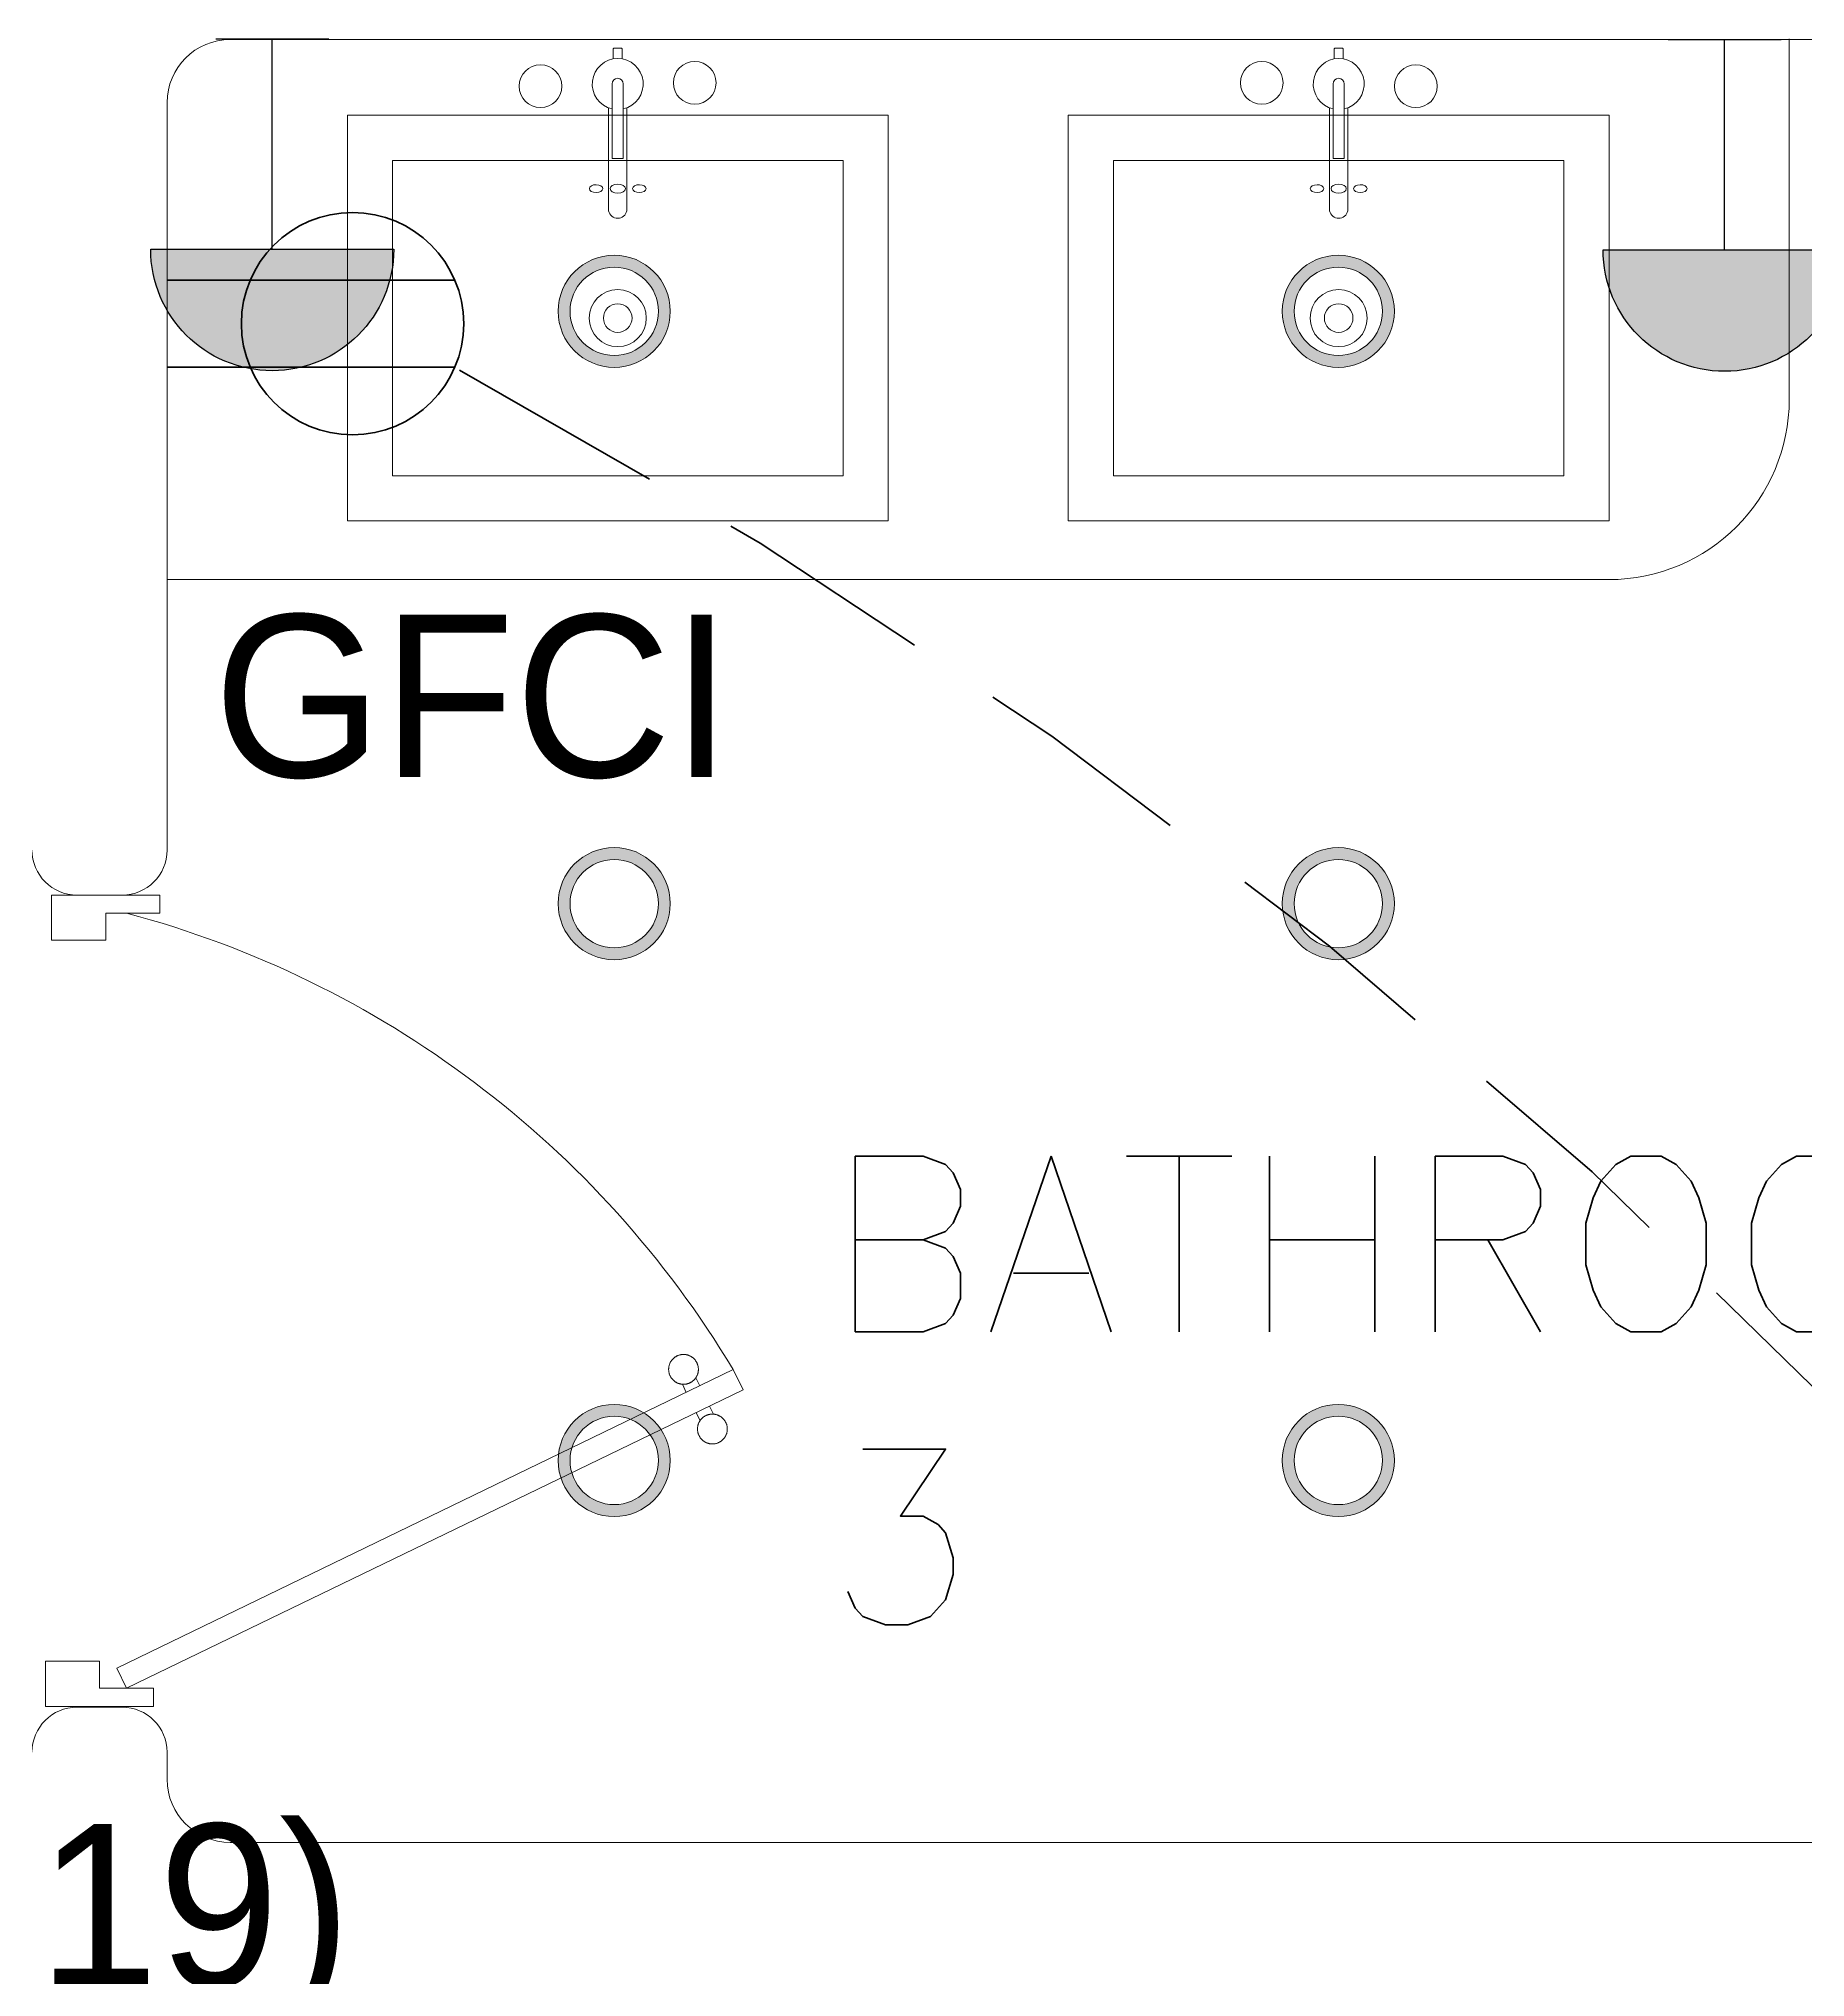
# Model space of a CAD drawing. Header units: metres. Extents: x 14 to 2416, y -346 to 476.
# Drawn here: x 143.084 to 145.044, y -148.277 to -146.127 of the extents above; entities that cross this region are included whole.
import ezdxf

# ---------------------------------------------------------------- set-up
doc = ezdxf.new("R2010")
doc.units = ezdxf.units.M
for name, pattern in [('0', [0]), ('CONTINUA', [0]), ('Dash Style-2', [0.694425, 0.48607, -0.208355])]:
    doc.linetypes.add(name, pattern=pattern)
doc.layers.get('0').update_dxf_attribs({"linetype": '0', "lineweight": 20})
for name, color, linetype, lineweight in [('A-ANNO-TEXT', 20, 'Continuous', 13), ('A-DOOR', 35, 'Continuous', 5), ('A-WALL', 250, 'Continuous', 20), ('baños', 251, 'Continuous', 0), ('E Salida TCorrientes', 24, 'CONTINUA', 40), ('E Tuberia AAcond', 144, 'Dash Style-2', 40), ('E Tuberia Emp Piso', 24, 'Dash Style-2', 40), ('MAVA -LUMINARIAS', 1, 'Continuous', 18), ('textos', 7, 'Continuous', 0)]:
    doc.layers.add(name, color=color, linetype=linetype, lineweight=lineweight)
doc.layers.add('MAVA Luminarias', color=1, linetype='Continuous')
doc.styles.add('CENTURY GOTHIC', font='GOTHIC.TTF')
doc.styles.get("Standard").update_dxf_attribs({"font": 'arial.ttf', "height": 0.1875})

# ---------------------------------------------------------------- blocks, each defined once
blk = doc.blocks.new('P90')
at = {"layer": 'A-DOOR'}
for p, q in [((-0.0476, -0.8576), (0.6364, -0.5264)), ((0.5992, -0.5445), (0.5949, -0.5355)), ((0.6473, -0.5489), (0.6364, -0.5264)), ((-0.0368, -0.88), (0.6473, -0.5489)), ((0.5843, -0.5517), (0.58, -0.5427)), ((0.5952, -0.5741), (0.5995, -0.5831)), ((0.6101, -0.5669), (0.6144, -0.5759)), ((-0.0368, -0.88), (-0.0476, -0.8576))]:
    blk.add_line(p, q, dxfattribs=at)
for points in [[(-0.06, -0.02), (-0.06, -0.05), (-0.12, -0.05), (-0.12, 0), (0, 0), (0, -0.02)], [(-0.0668, -0.88), (-0.0668, -0.85), (-0.1268, -0.85), (-0.1268, -0.9), (-0.0068, -0.9), (-0.0068, -0.88)]]:
    blk.add_lwpolyline(points, close=True, dxfattribs=at)
blk.add_arc((-0.3259, -1.105), 1.1228, 31.0139, 75.0797, dxfattribs=at)
for points in [[(0.5812, -0.5096), (0.5857, -0.5096), (0.5933, -0.5141), (0.5977, -0.5218), (0.5977, -0.5306), (0.5933, -0.5383), (0.5856, -0.5427), (0.5767, -0.5427), (0.5691, -0.5383), (0.5647, -0.5306), (0.5647, -0.5217), (0.5691, -0.514), (0.5768, -0.5096), (0.5812, -0.5096)], [(0.6133, -0.5758), (0.6177, -0.5758), (0.6254, -0.5803), (0.6298, -0.5879), (0.6298, -0.5968), (0.6253, -0.6045), (0.6176, -0.6089), (0.6088, -0.6089), (0.6011, -0.6044), (0.5967, -0.5967), (0.5967, -0.5879), (0.6011, -0.5802), (0.6088, -0.5758), (0.6133, -0.5758)]]:
    blk.add_open_spline(points, degree=2, dxfattribs=at)
blk = doc.blocks.new('A$Cf397981f')
at = {"layer": 'baños', "linetype": 'Continuous'}
blk.add_line((0.4849, 0.2938, 0), (0.402, 0.2938, 0.0004), dxfattribs=at)
at = {"layer": 'baños'}
for points in [[(0.45, 0), (0, 0), (0, 0.6), (0.45, 0.6)], [(0.4, 0.05), (0.05, 0.05), (0.05, 0.55), (0.4, 0.55)]]:
    blk.add_lwpolyline(points, close=True, dxfattribs=at)
at = {"layer": 'baños', "linetype": 'Continuous'}
blk.add_lwpolyline([(0.4571, 0.3061, -9.082434), (0.4571, 0.2938)], format="xyb", dxfattribs=at)
at = {"layer": 'baños', "linetype": 'Continuous', "elevation": 0}
for points in [[(0.4582, 0.2899), (0.3439, 0.2899, -0.363105), (0.3357, 0.3, -0.363105), (0.3439, 0.31), (0.4582, 0.31)], [(0.4911, 0.3, 0.385153), (0.4849, 0.3061), (0.4849, 0.3061)], [(0.4911, 0.3, -0.385153), (0.4849, 0.2938), (0.4849, 0.2938)]]:
    blk.add_lwpolyline(points, format="xyb", dxfattribs=at)
at = {"layer": 'baños', "linetype": 'Continuous', "extrusion": (-1.31781e-06, 1, -8.43443e-26), "elevation": 0.3061}
blk.add_lwpolyline([(-0.402, 0.0004), (-0.4849, 0)], close=True, dxfattribs=at)
at = {"layer": 'baños', "linetype": 'Continuous'}
for points, elevation in [([(0.402, 0.2938), (0.402, 0.3061)], 0.0004), ([(0.5243, 0.3043), (0.5238, 0.305), (0.5129, 0.305)], 0), ([(0.5129, 0.295), (0.5238, 0.295), (0.5243, 0.2957), (0.5243, 0.3043)], 0)]:
    blk.add_lwpolyline(points, dxfattribs=dict(at, elevation=elevation))
for centre, radius in [((0.486, 0.3854), 0.0237), ((0.225, 0.3), 0.0317), ((0.225, 0.3), 0.0159), ((0.4822, 0.2143), 0.0237)]:
    blk.add_circle(centre, radius, dxfattribs=at)
at = {"layer": 'baños', "linetype": 'Continuous', "extrusion": (-3.61622e-27, -8.43443e-26, -1)}
for centre, major_axis, ratio in [((0.3686, 0.324), (-0.00005, 0.0075), 0.581577), ((0.3686, 0.3), (0, 0.0085), 0.599546), ((0.3686, 0.276), (-0.00005, 0.0075), 0.581577)]:
    blk.add_ellipse(centre, major_axis=major_axis, ratio=ratio, dxfattribs=at)
at = {"layer": 'baños', "linetype": 'Continuous'}
for tag, p in [('MODELNUMBER', (0.2252, 0.3)), ('TRADENAME', (0.2253, 0.3001)), ('MATERIAL', (0.2254, 0.2998)), ('PRODUCT', (0.2253, 0.2998))]:
    blk.add_attdef(tag, p, '', height=0.0000254, rotation=90.0001, dxfattribs=at)
at = {"layer": 'baños', "linetype": 'Continuous', "flags": 8}
for tag, p in [('MATERIAL', (0.3355, 0.3001, 0)), ('PRODUCT', (0.3356, 0.3001, 0)), ('TRADENAME', (0.3356, 0.3001, 0)), ('MODELNUMBER', (0.3357, 0.3001, 0))]:
    blk.add_attdef(tag, p, '', height=0.0000254, rotation=270.0001, dxfattribs=at)
blk = doc.blocks.new('PL BASE 2N NASAS 09')
at = {"layer": 'A-WALL'}
for p, q in [((168.8675, -19.4117), (171.6775, -19.4117)), ((168.7975, -19.4808), (168.7975, -20.3108)), ((168.6975, -20.3608), (168.7475, -20.3608)), ((168.6975, -21.2617), (168.7475, -21.2617)), ((168.7975, -21.3117), (168.7975, -21.3417)), ((168.8675, -21.4117), (171.6775, -21.4117))]:
    blk.add_line(p, q, dxfattribs=at)
for centre, radius, start, end in [((168.8675, -19.4817), 0.07, 90, 180), ((168.6975, -20.3108), 0.05, 180, 270), ((168.7475, -20.3108), 0.05, 270, 360), ((168.6975, -21.3117), 0.05, 90, 180), ((168.7475, -21.3117), 0.05, 360, 90), ((168.8675, -21.3417), 0.07, 180, 270)]:
    blk.add_arc(centre, radius, start, end, dxfattribs=at)
at = {"layer": 'baños'}
for p, q in [((170.5975, -19.8108), (170.5975, -19.4108)), ((168.7975, -20.0108), (170.3975, -20.0108))]:
    blk.add_line(p, q, dxfattribs=at)
blk.add_arc((170.3975, -19.8108), 0.2, 270, 0, dxfattribs=at)
at = {"layer": 'A-DOOR'}
blk.add_blockref('P90', (168.7893, -20.3608), dxfattribs=at)
at = {"layer": 'baños'}
ref = blk.add_blockref('A$Cf397981f', (168.9975, -19.9457), dxfattribs=dict(at, xscale=-1, rotation=270))
ref.add_attrib('MATERIAL', 'VITREOUS CHINA', (169.2974, -19.7204), dxfattribs={"linetype": 'Continuous', "height": 0.0000254, "rotation": 359.9999})
ref.add_attrib('PRODUCT', 'BATHROOM SINK', (169.2974, -19.7204), dxfattribs={"linetype": 'Continuous', "height": 0.0000254, "rotation": 359.9999})
ref.add_attrib('TRADENAME', 'VOX', (169.2976, -19.7205), dxfattribs={"linetype": 'Continuous', "height": 0.0000254, "rotation": 359.9999})
ref.add_attrib('MODELNUMBER', 'K-5373', (169.2976, -19.7205), dxfattribs={"linetype": 'Continuous', "height": 0.0000254, "rotation": 359.9999})
ref.add_attrib('MATERIAL', 'BRASS', (169.2976, -19.6102, 0), dxfattribs={"linetype": 'Continuous', "height": 0.0000254, "rotation": 179.9999})
ref.add_attrib('PRODUCT', 'FAUCETS', (169.2977, -19.6101, 0), dxfattribs={"linetype": 'Continuous', "height": 0.0000254, "rotation": 179.9999})
ref.add_attrib('TRADENAME', 'PURIST', (169.2976, -19.6101, 0), dxfattribs={"linetype": 'Continuous', "height": 0.0000254, "rotation": 179.9999})
ref.add_attrib('MODELNUMBER', 'K-14404-4A', (169.2977, -19.61, 0), dxfattribs={"linetype": 'Continuous', "height": 0.0000254, "rotation": 179.9999})
ref = blk.add_blockref('A$Cf397981f', (170.3975, -19.9457), dxfattribs=dict(at, rotation=90))
ref.add_attrib('MATERIAL', 'VITREOUS CHINA', (170.0977, -19.7204), dxfattribs={"linetype": 'Continuous', "height": 0.0000254, "rotation": 180.0001})
ref.add_attrib('PRODUCT', 'BATHROOM SINK', (170.0977, -19.7204), dxfattribs={"linetype": 'Continuous', "height": 0.0000254, "rotation": 180.0001})
ref.add_attrib('TRADENAME', 'VOX', (170.0975, -19.7204), dxfattribs={"linetype": 'Continuous', "height": 0.0000254, "rotation": 180.0001})
ref.add_attrib('MODELNUMBER', 'K-5373', (170.0975, -19.7205), dxfattribs={"linetype": 'Continuous', "height": 0.0000254, "rotation": 180.0001})
ref.add_attrib('MATERIAL', 'BRASS', (170.0975, -19.6102, 0), dxfattribs={"linetype": 'Continuous', "height": 0.0000254, "rotation": 0.0001})
ref.add_attrib('PRODUCT', 'FAUCETS', (170.0974, -19.6102, 0), dxfattribs={"linetype": 'Continuous', "height": 0.0000254, "rotation": 0.0001})
ref.add_attrib('TRADENAME', 'PURIST', (170.0975, -19.6101, 0), dxfattribs={"linetype": 'Continuous', "height": 0.0000254, "rotation": 0.0001})
ref.add_attrib('MODELNUMBER', 'K-14404-4A', (170.0974, -19.6101, 0), dxfattribs={"linetype": 'Continuous', "height": 0.0000254, "rotation": 0.0001})
at = {"layer": 'textos', "insert": (169.5276, -21.1704), "char_height": 0.195, "width": 1.854973, "attachment_point": 7}
blk.add_mtext('{\\Fromans|c0;BATHROOM\\P3}', dxfattribs=at)
blk = doc.blocks.new('PL MUEBLES 2N NASAS 09')
blk.add_blockref('PL BASE 2N NASAS 09', (49.9143, 62.717))
blk = doc.blocks.new('A$C595364de')
blk.add_blockref('PL MUEBLES 2N NASAS 09', (-199.5618, -36.6052))
blk = doc.blocks.new('downlight')
at = {"layer": 'MAVA -LUMINARIAS'}
h = blk.add_hatch(color=3, dxfattribs=at)
h.dxf.hatch_style = 1
h.paths.add_polyline_path([(-5.416, -22.4571, 1), (-5.2917, -22.4571, 1)])
h.paths.add_polyline_path([(-5.3048, -22.4571, -1), (-5.4029, -22.4571, -1)], flags=16)
at = {"layer": 'MAVA -LUMINARIAS', "color": 3}
for radius in [0.0622, 0.049]:
    blk.add_circle((-5.3539, -22.4571), radius, dxfattribs=at)
blk = doc.blocks.new('SCONCE 2')
at = {"layer": 'MAVA Luminarias', "linetype": 'Continuous'}
blk.add_hatch(color=1, dxfattribs=at).paths.add_polyline_path([(0.3422, -0.2405, 1), (-0.169, -0.2405)])
at = {"layer": 'MAVA Luminarias', "color": 1, "linetype": 'Continuous'}
for p, q in [((-0.169, -0.2405), (0.3422, -0.2405)), ((0.0866, -0.2405), (0.0866, -0.6823)), ((-0.0323, -0.6823), (0.2056, -0.6823))]:
    blk.add_line(p, q, dxfattribs=at)
blk.add_arc((0.0866, -0.2405), 0.2556, 0, 180, dxfattribs=at)
blk = doc.blocks.new('*U436')
at = {"layer": 'E Salida TCorrientes'}
for p, q in [((0.2659, 0.0403), (0, 0.0403)), ((0.2659, -0.0403), (0, -0.0403))]:
    blk.add_line(p, q, dxfattribs=at)
blk.add_circle((0.1714, 0), 0.1028, dxfattribs=at)

msp = doc.modelspace()

# ---------------------------------------------------------------- linework, layer by layer
at = {"layer": 'E Tuberia Emp Piso', "ltscale": 0.5}
msp.add_arc((140.6329, -151.9484), 6.1856, 4.91648, 61.90674, dxfattribs=at)

# ---------------------------------------------------------------- block references
at = {"layer": 'A-ANNO-TEXT'}
msp.add_blockref('A$C595364de', (124.0766, -152.828), dxfattribs=at)
msp.add_blockref('A$C595364de', (124.0766, -152.828), dxfattribs=at)
at = {"layer": 'E Salida TCorrientes', "xscale": -1.2, "yscale": 1.2, "zscale": 1.2, "rotation": 180}
msp.add_blockref('*U436', (143.2266, -146.4431), dxfattribs=at)
at = {"layer": 'MAVA Luminarias', "linetype": 'Continuous', "xscale": -0.5277282914889166, "yscale": 0.5277282914889166, "zscale": 0.5277282914889166, "rotation": 180}
for p in [(143.2975, -146.4873), (143.2975, -146.4873), (144.9092, -146.488), (144.9092, -146.488)]:
    msp.add_blockref('SCONCE 2', p, dxfattribs=at)
at = {"layer": 'MAVA Luminarias'}
for p in [(149.0766, -123.9723), (149.0766, -123.9723), (149.8801, -123.9723), (149.8801, -123.9723), (149.0766, -124.6294), (149.0766, -124.6294), (149.8801, -124.6294), (149.8801, -124.6294), (149.0766, -125.2471), (149.0766, -125.2471), (149.8801, -125.2471), (149.8801, -125.2471)]:
    msp.add_blockref('downlight', p, dxfattribs=at)

# ---------------------------------------------------------------- texts
at = {"layer": 'E Tuberia AAcond', "insert": (142.7419, -148.2246), "char_height": 0.18, "width": 1.027846, "attachment_point": 5, "style": 'CENTURY GOTHIC'}
msp.add_mtext('PAA2(17,19)', dxfattribs=at)
at = {"layer": 'E Tuberia Emp Piso', "insert": (143.5655, -146.8573), "char_height": 0.18, "width": 0.861546, "attachment_point": 5, "style": 'CENTURY GOTHIC'}
msp.add_mtext('GFCI ', dxfattribs=at)

doc.saveas('drawing.dxf')
